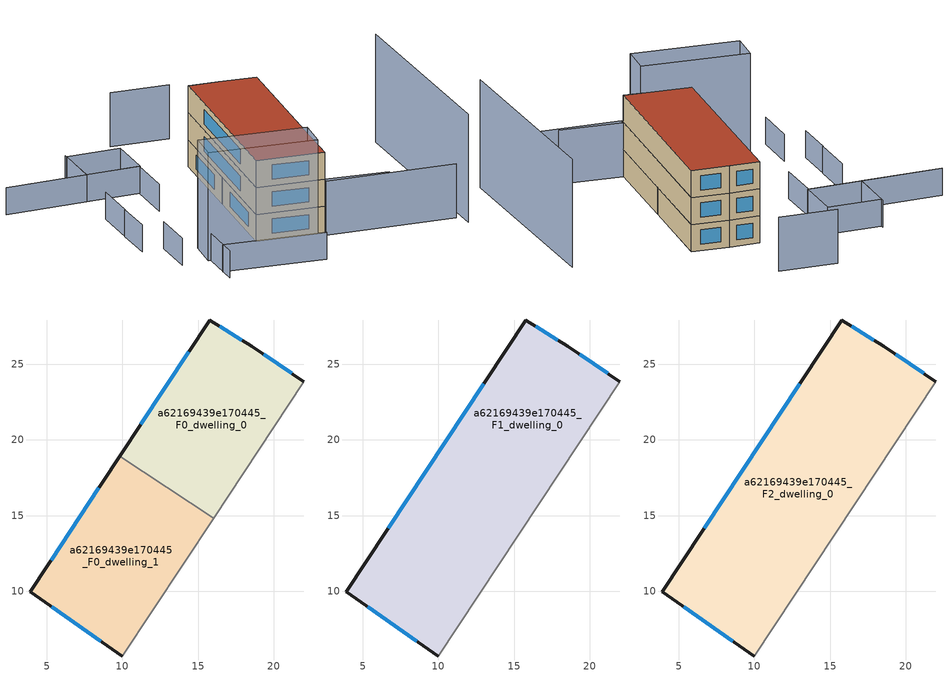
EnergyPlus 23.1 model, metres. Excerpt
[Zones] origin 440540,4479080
a62169439e170445_F0_dwelling_0
 floor ground (EU_floor_Construction): 18.55,26.2 21.99,23.85 16.02,14.83 9.83,18.93 15.78,27.93 z0
 wall outside (EU_wall_Construction): 21.99,23.85 18.55,26.2 15.78,27.93 9.83,18.93 z0:3
 wall adiabatic (EU_wall_Construction): 16.02,14.83 21.99,23.85 z0:3
 wall to a62169439e170445_F0_dwelling_1 (EU_wall_Construction): 9.83,18.93 16.02,14.83 z0:3
 window (EU_Window_Construction): 14.38,25.82 11.22,21.04 / 17.9,26.61 16.43,27.53 / 21.19,24.4 19.36,25.65 z0.7:2.3
a62169439e170445_F0_dwelling_1
 floor ground (EU_floor_Construction): 16.02,14.83 9.99,5.71 3.9,9.94 9.83,18.93 z0
 wall outside (EU_wall_Construction): 9.83,18.93 3.9,9.94 9.99,5.71 z0:3
 wall adiabatic (EU_wall_Construction): 9.99,5.71 16.02,14.83 z0:3
 window (EU_Window_Construction): 5.32,8.95 8.56,6.7 / 8.44,16.83 5.29,12.05 z0.7:2.3
a62169439e170445_F1_dwelling_0
 floor to a62169439e170445_F0_dwelling_0 (EU_floor_Construction): 18.55,26.2 21.99,23.85 16.02,14.83 9.83,18.93 15.78,27.93 z3
 floor to a62169439e170445_F0_dwelling_1 (EU_floor_Construction): 16.02,14.83 9.99,5.71 3.9,9.94 9.83,18.93 z3
 wall outside (EU_wall_Construction): 21.99,23.85 18.55,26.2 15.78,27.93 3.9,9.94 9.99,5.71 z3:6
 wall adiabatic (EU_wall_Construction): 9.99,5.71 21.99,23.85 z3:6
 window (EU_Window_Construction): 12.99,23.72 6.68,14.16 / 17.9,26.61 16.43,27.53 / 21.19,24.4 19.36,25.65 / 5.32,8.95 8.56,6.7 z3.7:5.3
a62169439e170445_F2_dwelling_0
 floor to a62169439e170445_F1_dwelling_0 (EU_floor_Construction): 18.55,26.2 21.99,23.85 9.99,5.71 3.9,9.94 15.78,27.93 z6
 wall outside (EU_wall_Construction): 21.99,23.85 18.55,26.2 15.78,27.93 3.9,9.94 9.99,5.71 z6:9
 wall adiabatic (EU_wall_Construction): 9.99,5.71 21.99,23.85 z6:9
 window (EU_Window_Construction): 12.99,23.72 6.68,14.16 / 17.9,26.61 16.43,27.53 / 21.19,24.4 19.36,25.65 / 5.32,8.95 8.56,6.7 z6.7:8.3
 roof outside (EU_roof_Construction): 9.99,5.71 21.99,23.85 18.55,26.2 15.78,27.93 3.9,9.94 z9
shading: 8.47,6.84 15.67,1.74 / 21.61,-2.41 9.71,5.28 / 9.71,5.28 21.79,23.98 / 20.7,34.22 15.24,37.68 z0:6; -4.72,7.64 4.5,1.2 / -3.13,10.35 -5.57,6.06 / -3.44,16.3 -5.92,11.94 / -3.26,21.46 -5.51,17.46 / -0.71,25.91 -3.27,21.39 / -6,34.82 6.98,27.48 / 6.98,27.48 4.38,22.89 / 4.64,35.3 1.85,30.35 / 1.85,30.35 -6.01,34.79 / 7.04,27.41 1.83,30.39 / 1.83,30.39 4.49,35.04 / 4.49,35.04 9.7,32.05 / 9.7,32.05 7.04,27.41 z0:3; 21.44,-4.07 32.89,16.76 / -1.27,13.55 8.43,6.79 / 8.43,6.79 6.38,3.83 / 6.38,3.83 -3.33,10.59 / -3.33,10.59 -1.27,13.55 z0:12
[Building]
EU S2 Campaign: North Axis=0; Terrain=City; Solar Distribution=FullExterior
[Site:Location]
Madrid: Latitude=40.5; Longitude=-3.5; Time Zone=1; Elevation=609
[SizingPeriod:WeatherFileDays]
AnnualSizingPeriod: Begin Month=1; Begin Day of Month=1; End Month=12; End Day of Month=31; Day of Week for Start Day=Monday; Use Weather File Daylight Saving Period=No; Use Weather File Rain and Snow Indicators=No
[MATERIAL]
EU_InternalMass_Material: Roughness=MediumRough; Thickness=0.1; Conductivity=1; Density=1800; Specific Heat=900; Thermal Absorptance=0.9; Solar Absorptance=0.7; Visible Absorptance=0.7
[MATERIAL:NOMASS] Roughness=MediumRough; Thermal Absorptance=0.9; Solar Absorptance=0.7; Visible Absorptance=0.7
Name | Thermal Resistance
EU_wall_NoMass | 0.419739
EU_roof_NoMass | 0.352165
EU_floor_NoMass | 0.608284
[WINDOWMATERIAL:SIMPLEGLAZINGSYSTEM]
EU_Window_SimpleGlazing: UFactor=4.8352; Solar Heat Gain Coefficient=0.85; Visible Transmittance=0.85
[CONSTRUCTION]
EU_wall_Construction: EU_wall_NoMass
EU_roof_Construction: EU_roof_NoMass
EU_floor_Construction: EU_floor_NoMass
EU_Window_Construction: EU_Window_SimpleGlazing
EU_InternalMass_Construction: EU_InternalMass_Material
[ZONE] Type=1; Multiplier=1; Ceiling Height=autocalculate; Floor Area=autocalculate; Part of Total Floor Area=Yes
Name | Volume
a62169439e170445_F0_dwelling_0 | 241.594
a62169439e170445_F1_dwelling_0 | 483.163
a62169439e170445_F2_dwelling_0 | 483.172
a62169439e170445_F0_dwelling_1 | 241.568
[INTERNALMASS] Construction=EU_InternalMass_Construction
Name | Zone or ZoneList | Surface Area
a62169439e170445_F0_dwelling_0_EU_InternalMass | a62169439e170445_F0_dwelling_0 | 80.5316
a62169439e170445_F0_dwelling_1_EU_InternalMass | a62169439e170445_F0_dwelling_1 | 80.5227
a62169439e170445_F1_dwelling_0_EU_InternalMass | a62169439e170445_F1_dwelling_0 | 161.058
a62169439e170445_F2_dwelling_0_EU_InternalMass | a62169439e170445_F2_dwelling_0 | 161.058
[OTHEREQUIPMENT] Fuel Type=Electricity; Design Level Calculation Method=Watts/Area; Power per Zone Floor Area=1; Fraction Latent=0; Fraction Radiant=0; Fraction Lost=0; Carbon Dioxide Generation Rate=0; EndUse Subcategory=EU_Step8_InternalGains
Name | Zone or ZoneList or Space or SpaceList | Schedule
EU_Step8_InternalGain_a62169439e170445_F0_dwelling_0_f000 | a62169439e170445_F0_dwelling_0 | EU_Step8_GainSchedule_a62169439e170445_F0_dwelling_0_f000
EU_Step8_InternalGain_a62169439e170445_F0_dwelling_1_f000 | a62169439e170445_F0_dwelling_1 | EU_Step8_GainSchedule_a62169439e170445_F0_dwelling_1_f000
EU_Step8_InternalGain_a62169439e170445_F1_dwelling_0_f000 | a62169439e170445_F1_dwelling_0 | EU_Step8_GainSchedule_a62169439e170445_F1_dwelling_0_f000
EU_Step8_InternalGain_a62169439e170445_F2_dwelling_0_f000 | a62169439e170445_F2_dwelling_0 | EU_Step8_GainSchedule_a62169439e170445_F2_dwelling_0_f000
[ZONEVENTILATION:DESIGNFLOWRATE] Schedule=EU_AlwaysOn; Design Flow Rate Calculation Method=AirChanges/Hour; Air Changes per Hour=0.703302; Ventilation Type=Natural; Fan Pressure Rise=0; Fan Total Efficiency=1; Constant Term Coefficient=1; Temperature Term Coefficient=0; Velocity Term Coefficient=0; Velocity Squared Term Coefficient=0; Minimum Indoor Temperature=-100; Maximum Indoor Temperature=100; Delta Temperature=-100; Minimum Outdoor Temperature=-100; Maximum Outdoor Temperature=100; Maximum Wind Speed=40
Name | Zone or ZoneList or Space or SpaceList
EU_ConstantAir_a62169439e170445_F0_dwelling_0 | a62169439e170445_F0_dwelling_0
EU_ConstantAir_a62169439e170445_F0_dwelling_1 | a62169439e170445_F0_dwelling_1
EU_ConstantAir_a62169439e170445_F1_dwelling_0 | a62169439e170445_F1_dwelling_0
EU_ConstantAir_a62169439e170445_F2_dwelling_0 | a62169439e170445_F2_dwelling_0
[HVACTEMPLATE:THERMOSTAT] Constant Heating Setpoint=20; Constant Cooling Setpoint=50
EU_HeatOnly_a62169439e170445_F0_dwelling_0; EU_HeatOnly_a62169439e170445_F0_dwelling_1; EU_HeatOnly_a62169439e170445_F1_dwelling_0; EU_HeatOnly_a62169439e170445_F2_dwelling_0
[HVACTEMPLATE:ZONE:IDEALLOADSAIRSYSTEM] System Availability Schedule=EU_AlwaysOn; Maximum Heating Supply Air Temperature=50; Minimum Cooling Supply Air Temperature=13; Maximum Heating Supply Air Humidity Ratio=0.0156; Minimum Cooling Supply Air Humidity Ratio=0.0077; Heating Limit=NoLimit; Cooling Limit=NoLimit; Heating Availability Schedule=EU_AlwaysOn; Cooling Availability Schedule=EU_CoolingOff; Dehumidification Control Type=ConstantSensibleHeatRatio; Cooling Sensible Heat Ratio=0.7; Dehumidification Setpoint=60; Humidification Control Type=None; Humidification Setpoint=30; Outdoor Air Method=None; Outdoor Air Flow Rate per Person=0.00944; Outdoor Air Flow Rate per Zone Floor Area=0; Outdoor Air Flow Rate per Zone=0; Demand Controlled Ventilation Type=None; Outdoor Air Economizer Type=NoEconomizer; Heat Recovery Type=None; Sensible Heat Recovery Effectiveness=0.7; Latent Heat Recovery Effectiveness=0.65
Name | Template Thermostat
a62169439e170445_F0_dwelling_0 | EU_HeatOnly_a62169439e170445_F0_dwelling_0
a62169439e170445_F0_dwelling_1 | EU_HeatOnly_a62169439e170445_F0_dwelling_1
a62169439e170445_F1_dwelling_0 | EU_HeatOnly_a62169439e170445_F1_dwelling_0
a62169439e170445_F2_dwelling_0 | EU_HeatOnly_a62169439e170445_F2_dwelling_0
[SIZING:ZONE] Zone Cooling Design Supply Air Temperature Input Method=SupplyAirTemperature; Zone Cooling Design Supply Air Temperature=13; Zone Heating Design Supply Air Temperature Input Method=SupplyAirTemperature; Zone Heating Design Supply Air Temperature=50; Zone Cooling Design Supply Air Humidity Ratio=0.008; Zone Heating Design Supply Air Humidity Ratio=0.008; Cooling Design Air Flow Method=DesignDay; Cooling Design Air Flow Rate=0; Cooling Minimum Air Flow per Zone Floor Area=0.000762; Cooling Minimum Air Flow=0; Cooling Minimum Air Flow Fraction=0.2; Heating Design Air Flow Method=DesignDay; Heating Design Air Flow Rate=0; Heating Maximum Air Flow per Zone Floor Area=0.002032; Heating Maximum Air Flow=0.141576; Heating Maximum Air Flow Fraction=0.3; Account for Dedicated Outdoor Air System=No; Dedicated Outdoor Air System Control Strategy=NeutralSupplyAir; Dedicated Outdoor Air Low Setpoint Temperature for Design=autosize; Dedicated Outdoor Air High Setpoint Temperature for Design=autosize; Zone Load Sizing Method=Sensible Load Only No Latent Load; Zone Latent Cooling Design Supply Air Humidity Ratio Input Method=HumidityRatioDifference; Zone Cooling Design Supply Air Humidity Ratio Difference=0.005; Zone Latent Heating Design Supply Air Humidity Ratio Input Method=HumidityRatioDifference; Zone Humidification Design Supply Air Humidity Ratio Difference=0.005
a62169439e170445_F0_dwelling_0; a62169439e170445_F0_dwelling_1; a62169439e170445_F1_dwelling_0; a62169439e170445_F2_dwelling_0
[SCHEDULE:CONSTANT]
Name | Hourly Value
EU_AlwaysOn | 1
EU_CoolingOff | 0
[SCHEDULE:FILE] Column Number=1; Rows to Skip at Top=0; Number of Hours of Data=8760; Column Separator=Comma; Interpolate to Timestep=No; Minutes per Item=60; Adjust Schedule for Daylight Savings=Yes
Name | File
EU_Step8_GainSchedule_a62169439e170445_F0_dwelling_0_f000 | ../../schedules/a62169439e170445/a62169439e170445_F0_dwelling_0_f000_gain.csv
EU_Step8_GainSchedule_a62169439e170445_F0_dwelling_1_f000 | ../../schedules/a62169439e170445/a62169439e170445_F0_dwelling_1_f000_gain.csv
EU_Step8_GainSchedule_a62169439e170445_F1_dwelling_0_f000 | ../../schedules/a62169439e170445/a62169439e170445_F1_dwelling_0_f000_gain.csv
EU_Step8_GainSchedule_a62169439e170445_F2_dwelling_0_f000 | ../../schedules/a62169439e170445/a62169439e170445_F2_dwelling_0_f000_gain.csv
